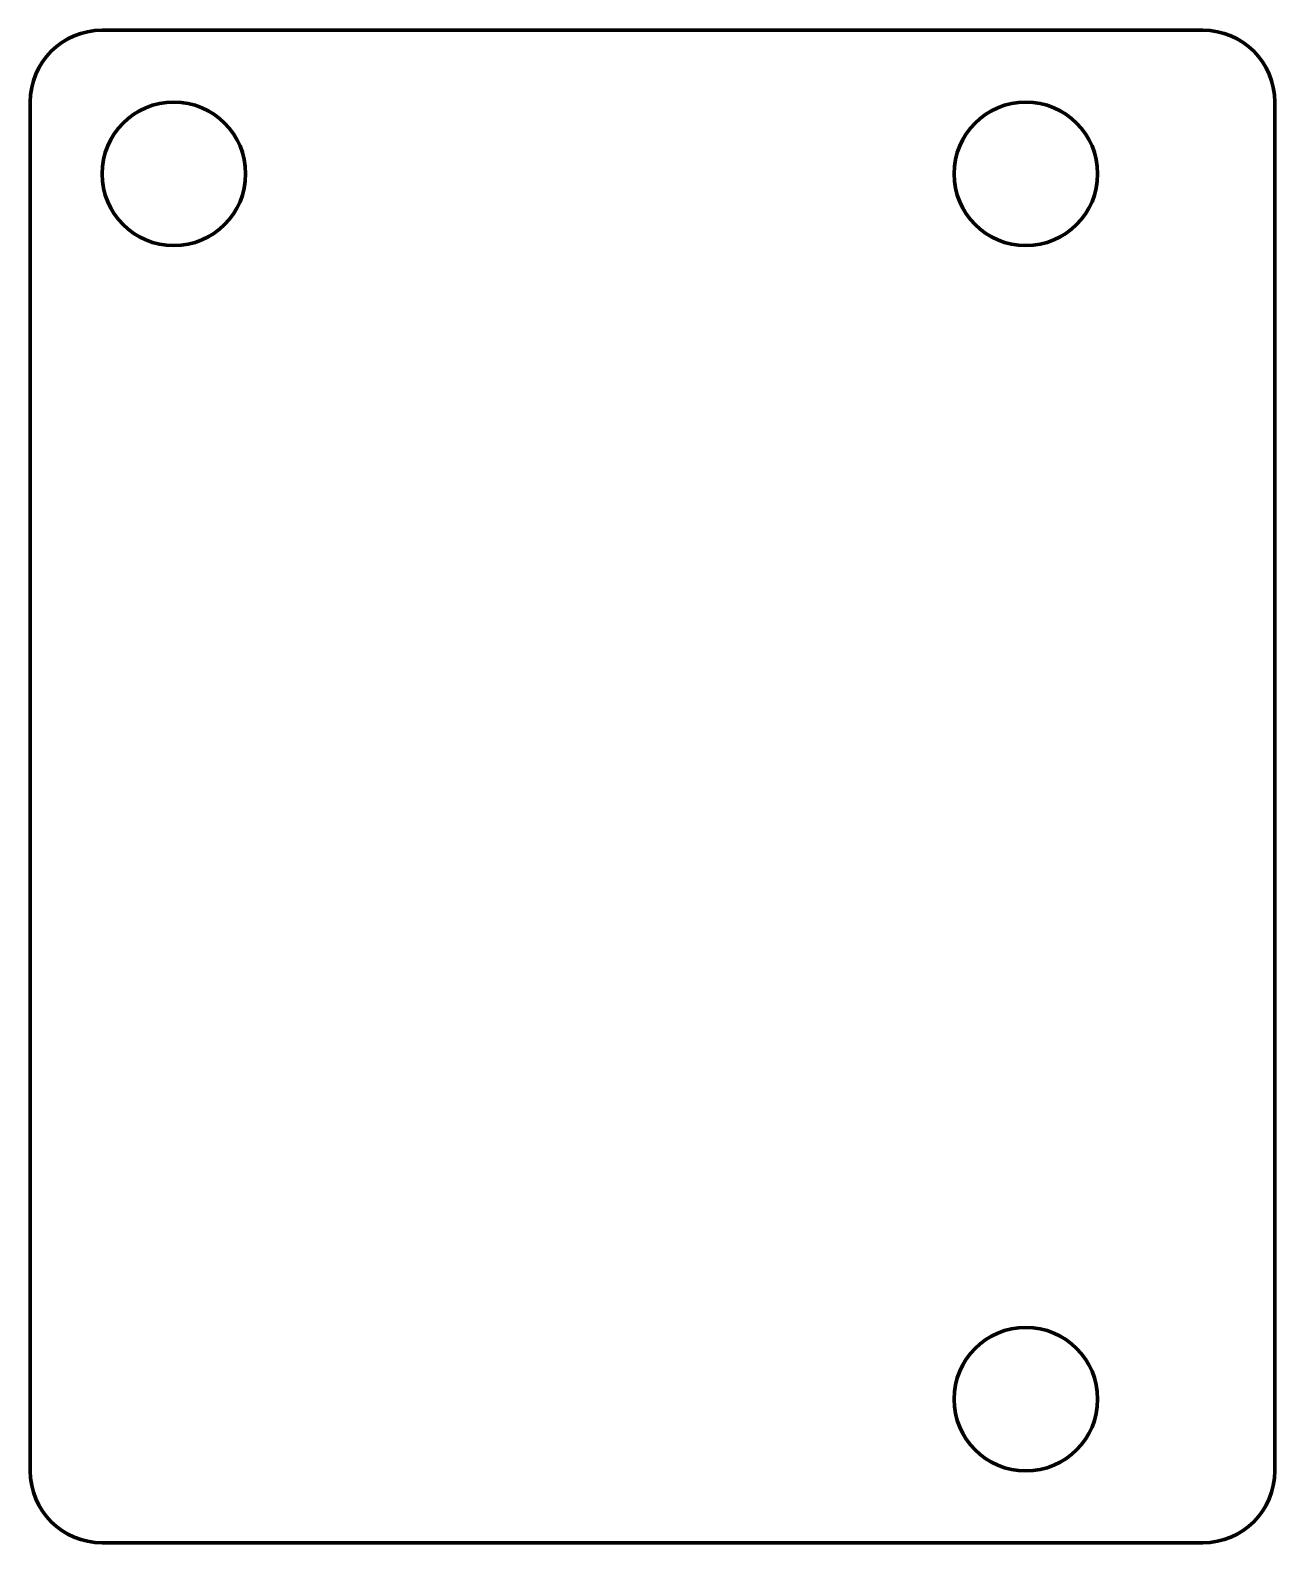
# Model space of a CAD drawing. Header units: millimetres. Extents: x -13 to 13, y 0 to 31.6.
import ezdxf

# ---------------------------------------------------------------- set-up
doc = ezdxf.new("R2010")
doc.units = ezdxf.units.MM
doc.layers.add('1', color=7, linetype='Continuous', true_color=0xffffff)

msp = doc.modelspace()

# ---------------------------------------------------------------- linework, layer by layer
at = {"layer": '1', "color": 173, "linetype": 'Continuous', "lineweight": 70}
for p, q in [((11.5, 31.6), (-11.5, 31.6)), ((-13, 30.1), (-13, 1.5)), ((13, 1.5), (13, 30.1)), ((-11.5, 0), (11.5, 0))]:
    msp.add_line(p, q, dxfattribs=at)
for centre in [(-10, 28.6), (7.8, 28.6), (7.8, 3)]:
    msp.add_circle(centre, 1.5, dxfattribs=at)
for centre, start, end in [((-11.5, 30.1), 90, 180), ((11.5, 30.1), 0, 90), ((-11.5, 1.5), 180, 270), ((11.5, 1.5), 270, 0)]:
    msp.add_arc(centre, 1.5, start, end, dxfattribs=at)

doc.saveas('drawing.dxf')
